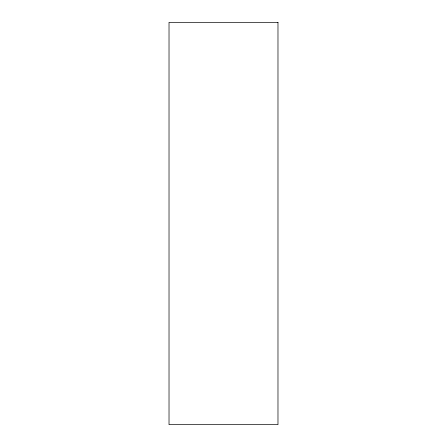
<?xml version="1.0" encoding="UTF-8"?>
<svg xmlns="http://www.w3.org/2000/svg" width="447" height="447" viewBox="0 0 447 447"><rect width="100%" height="100%" fill="white"/><g stroke="black" fill="none" stroke-linecap="round" stroke-linejoin="round"><path stroke-width="0.67" d="M277.978 22.35L169.022 22.35L169.022 424.65L277.978 424.65L277.978 22.35"/></g></svg>
